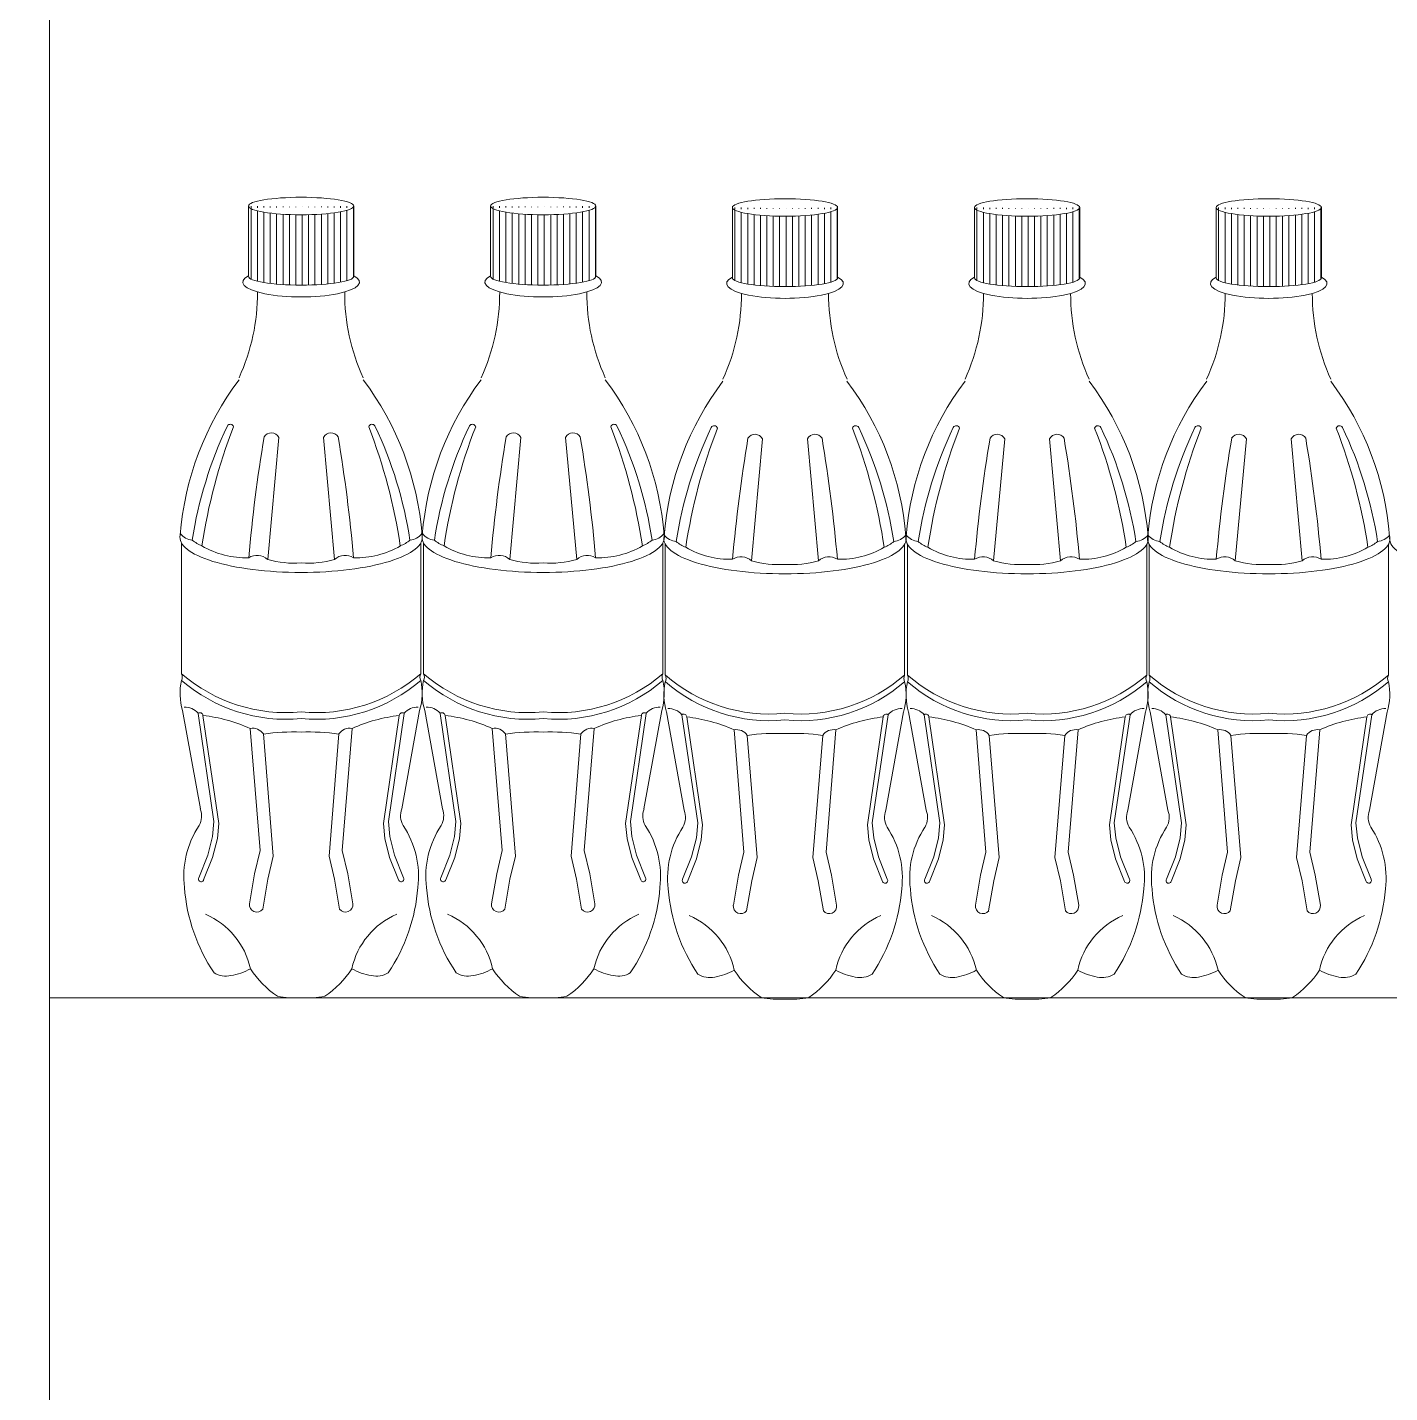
# Model space of a CAD drawing. Header units: millimetres. Extents: x 1287 to 21021, y -1522 to 4173.
# Drawn here: x 9291.79 to 9318.85, y 3339.14 to 3366.25 of the extents above; entities that cross this region are included whole.
import ezdxf

# ---------------------------------------------------------------- set-up
doc = ezdxf.new("R2010")
doc.units = ezdxf.units.MM

# ---------------------------------------------------------------- blocks, each defined once
blk = doc.blocks.new('şişe dolabı')
at = {"lineweight": 9}
h = blk.add_hatch(dxfattribs=at)
h.set_pattern_fill('LINE', scale=0.04, angle=90, style=0)
h.set_pattern_definition([(90, (9713.4335, 3607.14596), (-0.127, 8e-18), [])])
edge = h.paths.add_edge_path()
edge.add_ellipse((9741.594, 3658.485), major_axis=(1.045, 0), ratio=0.166366, start_angle=180, end_angle=360, ccw=False)
edge.add_line((9740.549, 3658.448), (9740.549, 3657.088))
edge.add_ellipse((9741.594, 3657.088), major_axis=(1.045, 0), ratio=0.166366, start_angle=180, end_angle=360)
edge.add_line((9742.64, 3657.088), (9742.64, 3658.448))
h = blk.add_hatch(dxfattribs=at)
h.set_pattern_fill('LINE', scale=0.04, angle=90, style=0)
h.set_pattern_definition([(90, (9718.24174, 3607.14596), (-0.127, 8e-18), [])])
edge = h.paths.add_edge_path()
edge.add_ellipse((9746.403, 3658.485), major_axis=(1.045, 0), ratio=0.166366, start_angle=180, end_angle=360, ccw=False)
edge.add_line((9745.357, 3658.448), (9745.357, 3657.088))
edge.add_ellipse((9746.403, 3657.088), major_axis=(1.045, 0), ratio=0.166366, start_angle=180, end_angle=360)
edge.add_line((9747.448, 3657.088), (9747.448, 3658.448))
h = blk.add_hatch(dxfattribs=at)
h.set_pattern_fill('LINE', scale=0.04, angle=90, style=0)
h.set_pattern_definition([(90, (9723.04375, 3607.11777), (-0.127, 8e-18), [])])
edge = h.paths.add_edge_path()
edge.add_ellipse((9751.205, 3658.457), major_axis=(1.045, 0), ratio=0.166366, start_angle=180, end_angle=360, ccw=False)
edge.add_line((9750.159, 3658.42), (9750.159, 3657.059))
edge.add_ellipse((9751.205, 3657.059), major_axis=(1.045, 0), ratio=0.166366, start_angle=180, end_angle=360)
edge.add_line((9752.25, 3657.059), (9752.25, 3658.42))
h = blk.add_hatch(dxfattribs=at)
h.set_pattern_fill('LINE', scale=0.04, angle=90, style=0)
h.set_pattern_definition([(90, (9727.85199, 3607.11777), (-0.127, 8e-18), [])])
edge = h.paths.add_edge_path()
edge.add_ellipse((9756.013, 3658.457), major_axis=(1.045, 0), ratio=0.166366, start_angle=180, end_angle=360, ccw=False)
edge.add_line((9754.967, 3658.42), (9754.967, 3657.059))
edge.add_ellipse((9756.013, 3657.059), major_axis=(1.045, 0), ratio=0.166366, start_angle=180, end_angle=360)
edge.add_line((9757.058, 3657.059), (9757.058, 3658.42))
h = blk.add_hatch(dxfattribs=at)
h.set_pattern_fill('LINE', scale=0.04, angle=90, style=0)
h.set_pattern_definition([(90, (9732.65173, 3607.11777), (-0.127, 8e-18), [])])
edge = h.paths.add_edge_path()
edge.add_ellipse((9760.813, 3658.457), major_axis=(1.045, 0), ratio=0.166366, start_angle=180, end_angle=360, ccw=False)
edge.add_line((9759.767, 3658.42), (9759.767, 3657.059))
edge.add_ellipse((9760.813, 3657.059), major_axis=(1.045, 0), ratio=0.166366, start_angle=180, end_angle=360)
edge.add_line((9761.858, 3657.059), (9761.858, 3658.42))
at = {"color": 7, "lineweight": 9}
for p, q in [((9740.549, 3658.485), (9740.549, 3657.088)), ((9742.64, 3658.485), (9742.64, 3657.088)), ((9745.357, 3658.485), (9745.357, 3657.088)), ((9747.448, 3658.485), (9747.448, 3657.088)), ((9750.159, 3658.457), (9750.159, 3657.059)), ((9752.25, 3658.457), (9752.25, 3657.059)), ((9754.967, 3658.457), (9754.967, 3657.059)), ((9757.058, 3658.457), (9757.058, 3657.059)), ((9759.767, 3658.457), (9759.767, 3657.059)), ((9761.858, 3658.457), (9761.858, 3657.059)), ((9741.15, 3653.891), (9740.93, 3651.47)), ((9742.038, 3653.891), (9742.259, 3651.47)), ((9745.958, 3653.891), (9745.738, 3651.47)), ((9746.847, 3653.891), (9747.067, 3651.47)), ((9750.76, 3653.863), (9750.54, 3651.442)), ((9751.649, 3653.863), (9751.869, 3651.442)), ((9755.569, 3653.863), (9755.348, 3651.442)), ((9756.457, 3653.863), (9756.678, 3651.442)), ((9760.368, 3653.863), (9760.148, 3651.442)), ((9761.257, 3653.863), (9761.477, 3651.442)), ((9739.218, 3651.797), (9739.218, 3649.2)), ((9743.97, 3651.797), (9743.97, 3649.2)), ((9744.026, 3651.797), (9744.026, 3649.2)), ((9748.779, 3651.797), (9748.779, 3649.2)), ((9748.828, 3651.769), (9748.828, 3649.172)), ((9753.581, 3651.769), (9753.581, 3649.172)), ((9753.637, 3651.769), (9753.637, 3649.172)), ((9758.389, 3651.769), (9758.389, 3649.172)), ((9758.436, 3651.769), (9758.436, 3649.172)), ((9763.189, 3651.769), (9763.189, 3649.172)), ((9739.241, 3648.468), (9739.593, 3646.517)), ((9739.548, 3648.413), (9739.861, 3646.268)), ((9739.645, 3648.371), (9739.958, 3646.225)), ((9743.544, 3648.371), (9743.231, 3646.225)), ((9743.64, 3648.413), (9743.327, 3646.268)), ((9743.948, 3648.468), (9743.596, 3646.517)), ((9744.049, 3648.468), (9744.401, 3646.517)), ((9744.357, 3648.413), (9744.67, 3646.268)), ((9744.453, 3648.371), (9744.766, 3646.225)), ((9748.352, 3648.371), (9748.039, 3646.225)), ((9748.449, 3648.413), (9748.135, 3646.268)), ((9748.756, 3648.468), (9748.404, 3646.517)), ((9748.851, 3648.44), (9749.203, 3646.489)), ((9749.159, 3648.385), (9749.472, 3646.24)), ((9749.255, 3648.342), (9749.568, 3646.197)), ((9753.154, 3648.342), (9752.841, 3646.197)), ((9753.251, 3648.385), (9752.937, 3646.24)), ((9753.558, 3648.44), (9753.206, 3646.489)), ((9753.659, 3648.44), (9754.011, 3646.489)), ((9753.967, 3648.385), (9754.28, 3646.24)), ((9754.063, 3648.342), (9754.376, 3646.197)), ((9757.962, 3648.342), (9757.649, 3646.197)), ((9758.059, 3648.385), (9757.746, 3646.24)), ((9758.366, 3648.44), (9758.015, 3646.489)), ((9758.459, 3648.44), (9758.811, 3646.489)), ((9758.767, 3648.385), (9759.08, 3646.24)), ((9758.863, 3648.342), (9759.176, 3646.197)), ((9762.762, 3648.342), (9762.449, 3646.197)), ((9762.859, 3648.385), (9762.545, 3646.24)), ((9763.166, 3648.44), (9762.814, 3646.489)), ((9740.582, 3648.114), (9740.778, 3645.687)), ((9740.845, 3648.003), (9741.041, 3645.576)), ((9742.344, 3648.003), (9742.148, 3645.576)), ((9742.607, 3648.114), (9742.411, 3645.687)), ((9745.39, 3648.114), (9745.586, 3645.687)), ((9745.653, 3648.003), (9745.849, 3645.576)), ((9747.152, 3648.003), (9746.956, 3645.576)), ((9747.415, 3648.114), (9747.219, 3645.687)), ((9750.192, 3648.086), (9750.388, 3645.659)), ((9750.455, 3647.975), (9750.651, 3645.548)), ((9751.954, 3647.975), (9751.758, 3645.548)), ((9752.217, 3648.086), (9752.021, 3645.659)), ((9755, 3648.086), (9755.197, 3645.659)), ((9755.263, 3647.975), (9755.459, 3645.548)), ((9756.763, 3647.975), (9756.566, 3645.548)), ((9757.025, 3648.086), (9756.829, 3645.659)), ((9759.8, 3648.086), (9759.996, 3645.659)), ((9760.063, 3647.975), (9760.259, 3645.548)), ((9761.562, 3647.975), (9761.366, 3645.548)), ((9761.825, 3648.086), (9761.629, 3645.659)), ((9739.861, 3646.268), (9739.833, 3645.971)), ((9739.958, 3646.225), (9739.93, 3645.928)), ((9743.231, 3646.225), (9743.259, 3645.928)), ((9743.327, 3646.268), (9743.355, 3645.971)), ((9744.67, 3646.268), (9744.642, 3645.971)), ((9744.766, 3646.225), (9744.738, 3645.928)), ((9748.039, 3646.225), (9748.067, 3645.928)), ((9748.135, 3646.268), (9748.163, 3645.971)), ((9749.472, 3646.24), (9749.444, 3645.943)), ((9749.568, 3646.197), (9749.54, 3645.9)), ((9752.841, 3646.197), (9752.869, 3645.9)), ((9752.937, 3646.24), (9752.966, 3645.943)), ((9754.28, 3646.24), (9754.252, 3645.943)), ((9754.376, 3646.197), (9754.348, 3645.9)), ((9757.649, 3646.197), (9757.677, 3645.9)), ((9757.746, 3646.24), (9757.774, 3645.943)), ((9759.08, 3646.24), (9759.052, 3645.943)), ((9759.176, 3646.197), (9759.148, 3645.9)), ((9762.449, 3646.197), (9762.477, 3645.9)), ((9762.545, 3646.24), (9762.573, 3645.943)), ((9739.833, 3645.971), (9739.74, 3645.594)), ((9739.93, 3645.928), (9739.837, 3645.551)), ((9743.259, 3645.928), (9743.352, 3645.551)), ((9743.355, 3645.971), (9743.449, 3645.594)), ((9744.642, 3645.971), (9744.548, 3645.594)), ((9744.738, 3645.928), (9744.645, 3645.551)), ((9748.067, 3645.928), (9748.16, 3645.551)), ((9748.163, 3645.971), (9748.257, 3645.594)), ((9749.444, 3645.943), (9749.35, 3645.565)), ((9749.54, 3645.9), (9749.447, 3645.523)), ((9752.869, 3645.9), (9752.962, 3645.523)), ((9752.966, 3645.943), (9753.059, 3645.565)), ((9754.252, 3645.943), (9754.159, 3645.565)), ((9754.348, 3645.9), (9754.255, 3645.523)), ((9757.677, 3645.9), (9757.771, 3645.523)), ((9757.774, 3645.943), (9757.867, 3645.565)), ((9759.052, 3645.943), (9758.958, 3645.565)), ((9759.148, 3645.9), (9759.055, 3645.523)), ((9762.477, 3645.9), (9762.57, 3645.523)), ((9762.573, 3645.943), (9762.667, 3645.565)), ((9739.74, 3645.594), (9739.562, 3645.148)), ((9739.837, 3645.551), (9739.658, 3645.106)), ((9740.778, 3645.687), (9740.67, 3645.229)), ((9741.041, 3645.576), (9740.933, 3645.118)), ((9742.148, 3645.576), (9742.256, 3645.118)), ((9742.411, 3645.687), (9742.519, 3645.229)), ((9743.352, 3645.551), (9743.53, 3645.106)), ((9743.449, 3645.594), (9743.627, 3645.148)), ((9744.548, 3645.594), (9744.37, 3645.148)), ((9744.645, 3645.551), (9744.467, 3645.106)), ((9745.586, 3645.687), (9745.478, 3645.229)), ((9745.849, 3645.576), (9745.741, 3645.118)), ((9746.956, 3645.576), (9747.064, 3645.118)), ((9747.219, 3645.687), (9747.327, 3645.229)), ((9748.16, 3645.551), (9748.339, 3645.106)), ((9748.257, 3645.594), (9748.435, 3645.148)), ((9749.35, 3645.565), (9749.172, 3645.12)), ((9749.447, 3645.523), (9749.269, 3645.077)), ((9750.388, 3645.659), (9750.28, 3645.201)), ((9750.651, 3645.548), (9750.543, 3645.09)), ((9751.758, 3645.548), (9751.866, 3645.09)), ((9752.021, 3645.659), (9752.129, 3645.201)), ((9752.962, 3645.523), (9753.141, 3645.077)), ((9753.059, 3645.565), (9753.237, 3645.12)), ((9754.159, 3645.565), (9753.98, 3645.12)), ((9754.255, 3645.523), (9754.077, 3645.077)), ((9755.197, 3645.659), (9755.088, 3645.201)), ((9755.459, 3645.548), (9755.351, 3645.09)), ((9756.566, 3645.548), (9756.674, 3645.09)), ((9756.829, 3645.659), (9756.937, 3645.201)), ((9757.771, 3645.523), (9757.949, 3645.077)), ((9757.867, 3645.565), (9758.045, 3645.12)), ((9758.958, 3645.565), (9758.78, 3645.12)), ((9759.055, 3645.523), (9758.877, 3645.077)), ((9759.996, 3645.659), (9759.888, 3645.201)), ((9760.259, 3645.548), (9760.151, 3645.09)), ((9761.366, 3645.548), (9761.474, 3645.09)), ((9761.629, 3645.659), (9761.737, 3645.201)), ((9762.57, 3645.523), (9762.749, 3645.077)), ((9762.667, 3645.565), (9762.845, 3645.12)), ((9740.67, 3645.229), (9740.569, 3644.633)), ((9740.933, 3645.118), (9740.832, 3644.522)), ((9742.256, 3645.118), (9742.357, 3644.522)), ((9742.519, 3645.229), (9742.62, 3644.633)), ((9745.478, 3645.229), (9745.377, 3644.633)), ((9745.741, 3645.118), (9745.64, 3644.522)), ((9747.064, 3645.118), (9747.165, 3644.522)), ((9747.327, 3645.229), (9747.428, 3644.633)), ((9750.28, 3645.201), (9750.179, 3644.605)), ((9750.543, 3645.09), (9750.442, 3644.494)), ((9751.866, 3645.09), (9751.967, 3644.494)), ((9752.129, 3645.201), (9752.23, 3644.605)), ((9755.088, 3645.201), (9754.987, 3644.605)), ((9755.351, 3645.09), (9755.25, 3644.494)), ((9756.674, 3645.09), (9756.775, 3644.494)), ((9756.937, 3645.201), (9757.038, 3644.605)), ((9759.888, 3645.201), (9759.787, 3644.605)), ((9760.151, 3645.09), (9760.05, 3644.494)), ((9761.474, 3645.09), (9761.575, 3644.494)), ((9761.737, 3645.201), (9761.838, 3644.605))]:
    blk.add_line(p, q, dxfattribs=at)
at = {"lineweight": 9}
blk.add_line((9736.594, 3642.766), (9819.594, 3642.766), dxfattribs=at)
for points in [[(9736.594, 3780.766), (9819.594, 3780.766), (9819.594, 3575.766), (9736.594, 3575.766)], [(9736.594, 3642.766), (9819.594, 3642.766), (9819.594, 3584.266), (9736.594, 3584.266)]]:
    blk.add_lwpolyline(points, close=True, dxfattribs=at)
at = {"color": 7, "lineweight": 9}
for centre, radius, start, end in [((9736.655, 3656.768), 4.074, 335.47, 0.1502), ((9746.533, 3656.768), 4.074, 179.8498, 204.53), ((9741.464, 3656.768), 4.074, 335.47, 0.1502), ((9751.342, 3656.768), 4.074, 179.8498, 204.53), ((9746.266, 3656.74), 4.074, 335.47, 0.1502), ((9756.144, 3656.74), 4.074, 179.8498, 204.53), ((9751.074, 3656.74), 4.074, 335.47, 0.1502), ((9760.952, 3656.74), 4.074, 179.8498, 204.53), ((9755.873, 3656.74), 4.074, 335.47, 0.1502), ((9765.752, 3656.74), 4.074, 179.8498, 204.53), ((9745.034, 3651.499), 5.859, 142.8669, 175.5508), ((9738.155, 3651.499), 5.859, 4.4492, 37.1331), ((9749.842, 3651.499), 5.859, 142.8669, 175.5508), ((9742.963, 3651.499), 5.859, 4.4492, 37.1331), ((9754.644, 3651.47), 5.859, 142.8669, 175.5508), ((9747.765, 3651.47), 5.859, 4.4492, 37.1331), ((9759.452, 3651.47), 5.859, 142.8669, 175.5508), ((9752.574, 3651.47), 5.859, 4.4492, 37.1331), ((9764.252, 3651.47), 5.859, 142.8669, 175.5508), ((9757.373, 3651.47), 5.859, 4.4492, 37.1331), ((9747.49, 3650.614), 8.152, 154.5416, 171.264), ((9750.509, 3650.113), 11.005, 158.7389, 171.5101), ((9740.188, 3654.084), 0.0677, 17.1092, 149.9066), ((9741.001, 3653.812), 0.169, 27.8675, 147.731), ((9742.188, 3653.812), 0.169, 32.269, 152.1325), ((9743.001, 3654.084), 0.0677, 30.0934, 162.8908), ((9732.68, 3650.113), 11.005, 8.4899, 21.2611), ((9735.699, 3650.614), 8.152, 8.736, 25.4584), ((9752.298, 3650.614), 8.152, 154.5416, 171.264), ((9755.317, 3650.113), 11.005, 158.7389, 171.5101), ((9744.996, 3654.084), 0.0677, 17.1092, 149.9066), ((9745.809, 3653.812), 0.169, 27.8675, 147.731), ((9746.996, 3653.812), 0.169, 32.269, 152.1325), ((9747.809, 3654.084), 0.0677, 30.0934, 162.8908), ((9737.488, 3650.113), 11.005, 8.4899, 21.2611), ((9740.507, 3650.614), 8.152, 8.736, 25.4584), ((9757.1, 3650.585), 8.152, 154.5416, 171.264), ((9760.119, 3650.085), 11.005, 158.7389, 171.5101), ((9749.798, 3654.056), 0.0677, 17.1092, 149.9066), ((9750.611, 3653.784), 0.169, 27.8675, 147.731), ((9751.798, 3653.784), 0.169, 32.269, 152.1325), ((9752.611, 3654.056), 0.0677, 30.0934, 162.8908), ((9742.29, 3650.085), 11.005, 8.4899, 21.2611), ((9745.309, 3650.585), 8.152, 8.736, 25.4584), ((9761.908, 3650.585), 8.152, 154.5416, 171.264), ((9764.927, 3650.085), 11.005, 158.7389, 171.5101), ((9754.606, 3654.056), 0.0677, 17.1092, 149.9066), ((9755.42, 3653.784), 0.169, 27.8675, 147.731), ((9756.606, 3653.784), 0.169, 32.269, 152.1325), ((9757.419, 3654.056), 0.0677, 30.0934, 162.8908), ((9747.099, 3650.085), 11.005, 8.4899, 21.2611), ((9750.117, 3650.585), 8.152, 8.736, 25.4584), ((9766.708, 3650.585), 8.152, 154.5416, 171.264), ((9769.727, 3650.085), 11.005, 158.7389, 171.5101), ((9759.406, 3654.056), 0.0677, 17.1092, 149.9066), ((9760.219, 3653.784), 0.169, 27.8675, 147.731), ((9761.406, 3653.784), 0.169, 32.269, 152.1325), ((9762.219, 3654.056), 0.0677, 30.0934, 162.8908), ((9751.898, 3650.085), 11.005, 8.4899, 21.2611), ((9754.917, 3650.585), 8.152, 8.736, 25.4584), ((9771.459, 3648.783), 31.025, 170.5031, 174.9739), ((9711.73, 3648.783), 31.025, 5.0261, 9.4969), ((9776.267, 3648.783), 31.025, 170.5031, 174.9739), ((9716.538, 3648.783), 31.025, 5.0261, 9.4969), ((9781.069, 3648.755), 31.025, 170.5031, 174.9739), ((9721.34, 3648.755), 31.025, 5.0261, 9.4969), ((9785.877, 3648.755), 31.025, 170.5031, 174.9739), ((9726.148, 3648.755), 31.025, 5.0261, 9.4969), ((9790.677, 3648.755), 31.025, 170.5031, 174.9739), ((9730.948, 3648.755), 31.025, 5.0261, 9.4969), ((9739.461, 3652.189), 0.338, 217.8637, 265.0175), ((9739.904, 3652.429), 0.746, 230.7215, 247.9232), ((9743.284, 3652.429), 0.746, 292.0768, 309.2785), ((9743.727, 3652.189), 0.338, 274.9825, 322.1363), ((9744.27, 3652.189), 0.338, 217.8637, 265.0175), ((9744.713, 3652.429), 0.746, 230.7215, 247.9232), ((9748.092, 3652.429), 0.746, 292.0768, 309.2785), ((9748.535, 3652.189), 0.338, 274.9825, 322.1363), ((9749.072, 3652.161), 0.338, 217.8637, 265.0175), ((9749.515, 3652.401), 0.746, 230.7215, 247.9232), ((9752.894, 3652.401), 0.746, 292.0768, 309.2785), ((9753.337, 3652.161), 0.338, 274.9825, 322.1363), ((9753.88, 3652.161), 0.338, 217.8637, 265.0175), ((9754.323, 3652.401), 0.746, 230.7215, 247.9232), ((9757.703, 3652.401), 0.746, 292.0768, 309.2785), ((9758.146, 3652.161), 0.338, 274.9825, 322.1363), ((9758.68, 3652.161), 0.338, 217.8637, 265.0175), ((9759.123, 3652.401), 0.746, 230.7215, 247.9232), ((9762.502, 3652.401), 0.746, 292.0768, 309.2785), ((9762.945, 3652.161), 0.338, 274.9825, 322.1363), ((9740.503, 3653.245), 1.745, 239.7561, 271.6313), ((9740.72, 3651.233), 0.316, 48.6304, 122.0332), ((9742.468, 3651.233), 0.316, 57.9668, 131.3696), ((9742.686, 3653.245), 1.745, 268.3687, 300.2439), ((9745.311, 3653.245), 1.745, 239.7561, 271.6313), ((9745.529, 3651.233), 0.316, 48.6304, 122.0332), ((9747.276, 3651.233), 0.316, 57.9668, 131.3696), ((9747.494, 3653.245), 1.745, 268.3687, 300.2439), ((9750.113, 3653.217), 1.745, 239.7561, 271.6313), ((9750.331, 3651.205), 0.316, 48.6304, 122.0332), ((9752.078, 3651.205), 0.316, 57.9668, 131.3696), ((9752.296, 3653.217), 1.745, 268.3687, 300.2439), ((9754.921, 3653.217), 1.745, 239.7561, 271.6313), ((9755.139, 3651.205), 0.316, 48.6304, 122.0332), ((9756.887, 3651.205), 0.316, 57.9668, 131.3696), ((9757.104, 3653.217), 1.745, 268.3687, 300.2439), ((9759.721, 3653.217), 1.745, 239.7561, 271.6313), ((9759.939, 3651.205), 0.316, 48.6304, 122.0332), ((9761.686, 3651.205), 0.316, 57.9668, 131.3696), ((9761.904, 3653.217), 1.745, 268.3687, 300.2439), ((9741.457, 3653.256), 1.862, 253.557, 274.2423), ((9741.732, 3653.256), 1.862, 265.7577, 286.443), ((9746.265, 3653.256), 1.862, 253.557, 274.2423), ((9746.54, 3653.256), 1.862, 265.7577, 286.443), ((9751.067, 3653.228), 1.862, 253.557, 274.2423), ((9751.342, 3653.228), 1.862, 265.7577, 286.443), ((9755.875, 3653.228), 1.862, 253.557, 274.2423), ((9756.151, 3653.228), 1.862, 265.7577, 286.443), ((9760.675, 3653.228), 1.862, 253.557, 274.2423), ((9760.95, 3653.228), 1.862, 265.7577, 286.443), ((9740.382, 3648.812), 1.192, 167.5535, 196.747), ((9741.292, 3651.594), 3.167, 229.0989, 275.4821), ((9739.089, 3649.134), 0.145, 333.0533, 26.9467), ((9741.292, 3651.462), 3.167, 229.0989, 275.4821), ((9741.897, 3651.594), 3.167, 264.5179, 310.9011), ((9741.897, 3651.462), 3.167, 264.5179, 310.9011), ((9742.807, 3648.812), 1.192, 343.253, 12.4465), ((9744.1, 3649.134), 0.145, 153.0533, 206.9467), ((9745.19, 3648.812), 1.192, 167.5535, 196.747), ((9746.1, 3651.594), 3.167, 229.0989, 275.4821), ((9743.897, 3649.134), 0.145, 333.0533, 26.9467), ((9746.1, 3651.462), 3.167, 229.0989, 275.4821), ((9746.705, 3651.594), 3.167, 264.5179, 310.9011), ((9746.705, 3651.462), 3.167, 264.5179, 310.9011), ((9747.615, 3648.812), 1.192, 343.253, 12.4465), ((9748.908, 3649.134), 0.145, 153.0533, 206.9467), ((9749.992, 3648.783), 1.192, 167.5535, 196.747), ((9750.902, 3651.566), 3.167, 229.0989, 275.4821), ((9748.699, 3649.106), 0.145, 333.0533, 26.9467), ((9750.902, 3651.434), 3.167, 229.0989, 275.4821), ((9751.507, 3651.566), 3.167, 264.5179, 310.9011), ((9751.507, 3651.434), 3.167, 264.5179, 310.9011), ((9752.417, 3648.783), 1.192, 343.253, 12.4465), ((9753.71, 3649.106), 0.145, 153.0533, 206.9467), ((9754.801, 3648.783), 1.192, 167.5535, 196.747), ((9755.71, 3651.566), 3.167, 229.0989, 275.4821), ((9753.507, 3649.106), 0.145, 333.0533, 26.9467), ((9755.71, 3651.434), 3.167, 229.0989, 275.4821), ((9756.315, 3651.566), 3.167, 264.5179, 310.9011), ((9756.315, 3651.434), 3.167, 264.5179, 310.9011), ((9757.225, 3648.783), 1.192, 343.253, 12.4465), ((9758.518, 3649.106), 0.145, 153.0533, 206.9467), ((9759.6, 3648.783), 1.192, 167.5535, 196.747), ((9760.51, 3651.566), 3.167, 229.0989, 275.4821), ((9758.307, 3649.106), 0.145, 333.0533, 26.9467), ((9760.51, 3651.434), 3.167, 229.0989, 275.4821), ((9761.115, 3651.566), 3.167, 264.5179, 310.9011), ((9761.115, 3651.434), 3.167, 264.5179, 310.9011), ((9762.025, 3648.783), 1.192, 343.253, 12.4465), ((9763.318, 3649.106), 0.145, 153.0533, 206.9467), ((9739.277, 3648.179), 0.359, 40.8817, 91.164), ((9743.912, 3648.179), 0.359, 88.836, 139.1183), ((9744.085, 3648.179), 0.359, 40.8817, 91.164), ((9748.72, 3648.179), 0.359, 88.836, 139.1183), ((9748.887, 3648.15), 0.359, 40.8817, 91.164), ((9753.522, 3648.15), 0.359, 88.836, 139.1183), ((9753.696, 3648.15), 0.359, 40.8817, 91.164), ((9758.33, 3648.15), 0.359, 88.836, 139.1183), ((9758.495, 3648.15), 0.359, 40.8817, 91.164), ((9763.13, 3648.15), 0.359, 88.836, 139.1183), ((9739.585, 3648.366), 0.0599, 4.3476, 127.8576), ((9739.281, 3645.209), 3.182, 65.8855, 83.4441), ((9743.907, 3645.209), 3.182, 96.5559, 114.1145), ((9743.604, 3648.366), 0.0599, 52.1424, 175.6524), ((9744.393, 3648.366), 0.0599, 4.3476, 127.8576), ((9744.09, 3645.209), 3.182, 65.8855, 83.4441), ((9748.715, 3645.209), 3.182, 96.5559, 114.1145), ((9748.412, 3648.366), 0.0599, 52.1424, 175.6524), ((9749.195, 3648.338), 0.0599, 4.3476, 127.8576), ((9748.892, 3645.181), 3.182, 65.8855, 83.4441), ((9753.517, 3645.181), 3.182, 96.5559, 114.1145), ((9753.214, 3648.338), 0.0599, 52.1424, 175.6524), ((9754.004, 3648.338), 0.0599, 4.3476, 127.8576), ((9753.7, 3645.181), 3.182, 65.8855, 83.4441), ((9758.326, 3645.181), 3.182, 96.5559, 114.1145), ((9758.022, 3648.338), 0.0599, 52.1424, 175.6524), ((9758.803, 3648.338), 0.0599, 4.3476, 127.8576), ((9758.5, 3645.181), 3.182, 65.8855, 83.4441), ((9763.125, 3645.181), 3.182, 96.5559, 114.1145), ((9762.822, 3648.338), 0.0599, 52.1424, 175.6524), ((9740.631, 3647.863), 0.256, 33.2178, 101.0314), ((9741.433, 3643.895), 4.149, 87.7779, 98.1583), ((9741.755, 3643.895), 4.149, 81.8417, 92.2221), ((9742.558, 3647.863), 0.256, 78.9686, 146.7822), ((9745.439, 3647.863), 0.256, 33.2178, 101.0314), ((9746.242, 3643.895), 4.149, 87.7779, 98.1583), ((9746.563, 3643.895), 4.149, 81.8417, 92.2221), ((9747.366, 3647.863), 0.256, 78.9686, 146.7822), ((9750.241, 3647.834), 0.256, 33.2178, 101.0314), ((9751.044, 3643.867), 4.149, 87.7779, 98.1583), ((9751.365, 3643.867), 4.149, 81.8417, 92.2221), ((9752.168, 3647.834), 0.256, 78.9686, 146.7822), ((9755.049, 3647.834), 0.256, 33.2178, 101.0314), ((9755.852, 3643.867), 4.149, 87.7779, 98.1583), ((9756.174, 3643.867), 4.149, 81.8417, 92.2221), ((9756.977, 3647.834), 0.256, 78.9686, 146.7822), ((9759.849, 3647.834), 0.256, 33.2178, 101.0314), ((9760.652, 3643.867), 4.149, 87.7779, 98.1583), ((9760.973, 3643.867), 4.149, 81.8417, 92.2221), ((9761.776, 3647.834), 0.256, 78.9686, 146.7822), ((9739.229, 3646.377), 0.389, 330.2047, 21.0695), ((9743.959, 3646.377), 0.389, 158.9305, 209.7953), ((9744.037, 3646.377), 0.389, 330.2047, 21.0695), ((9748.768, 3646.377), 0.389, 158.9305, 209.7953), ((9748.839, 3646.349), 0.389, 330.2047, 21.0695), ((9753.57, 3646.349), 0.389, 158.9305, 209.7953), ((9753.648, 3646.349), 0.389, 330.2047, 21.0695), ((9758.378, 3646.349), 0.389, 158.9305, 209.7953), ((9758.447, 3646.349), 0.389, 330.2047, 21.0695), ((9763.178, 3646.349), 0.389, 158.9305, 209.7953), ((9741.08, 3645.177), 1.817, 146.353, 187.0356), ((9742.109, 3645.177), 1.817, 352.9644, 33.647), ((9745.888, 3645.177), 1.817, 146.353, 187.0356), ((9746.917, 3645.177), 1.817, 352.9644, 33.647), ((9750.69, 3645.149), 1.817, 146.353, 187.0356), ((9751.719, 3645.149), 1.817, 352.9644, 33.647), ((9755.498, 3645.149), 1.817, 146.353, 187.0356), ((9756.528, 3645.149), 1.817, 352.9644, 33.647), ((9760.298, 3645.149), 1.817, 146.353, 187.0356), ((9761.327, 3645.149), 1.817, 352.9644, 33.647), ((9739.608, 3645.121), 0.0531, 149.6058, 342.5995), ((9743.581, 3645.121), 0.0531, 197.4005, 30.3942), ((9744.416, 3645.121), 0.0531, 149.6058, 342.5995), ((9748.389, 3645.121), 0.0531, 197.4005, 30.3942), ((9749.218, 3645.093), 0.0531, 149.6058, 342.5995), ((9753.191, 3645.093), 0.0531, 197.4005, 30.3942), ((9754.026, 3645.093), 0.0531, 149.6058, 342.5995), ((9758, 3645.093), 0.0531, 197.4005, 30.3942), ((9758.826, 3645.093), 0.0531, 149.6058, 342.5995), ((9762.799, 3645.093), 0.0531, 197.4005, 30.3942), ((9742.785, 3645.226), 3.519, 184.4312, 213.9131), ((9740.404, 3645.226), 3.519, 326.0869, 355.5688), ((9747.593, 3645.226), 3.519, 184.4312, 213.9131), ((9745.212, 3645.226), 3.519, 326.0869, 355.5688), ((9752.395, 3645.198), 3.519, 184.4312, 213.9131), ((9750.014, 3645.198), 3.519, 326.0869, 355.5688), ((9757.203, 3645.198), 3.519, 184.4312, 213.9131), ((9754.822, 3645.198), 3.519, 326.0869, 355.5688), ((9762.003, 3645.198), 3.519, 184.4312, 213.9131), ((9759.622, 3645.198), 3.519, 326.0869, 355.5688), ((9740.715, 3644.613), 0.148, 172.0326, 322.2167), ((9742.474, 3644.613), 0.148, 217.7833, 7.9674), ((9745.523, 3644.613), 0.148, 172.0326, 322.2167), ((9747.282, 3644.613), 0.148, 217.7833, 7.9674), ((9750.325, 3644.584), 0.148, 172.0326, 322.2167), ((9752.084, 3644.584), 0.148, 217.7833, 7.9674), ((9755.134, 3644.584), 0.148, 172.0326, 322.2167), ((9756.892, 3644.584), 0.148, 217.7833, 7.9674), ((9759.933, 3644.584), 0.148, 172.0326, 322.2167), ((9761.692, 3644.584), 0.148, 217.7833, 7.9674), ((9739.094, 3643.02), 1.527, 12.2077, 66.8778), ((9744.094, 3643.02), 1.527, 113.1222, 167.7923), ((9743.903, 3643.02), 1.527, 12.2077, 66.8778), ((9748.903, 3643.02), 1.527, 113.1222, 167.7923), ((9748.705, 3642.992), 1.527, 12.2077, 66.8778), ((9753.705, 3642.992), 1.527, 113.1222, 167.7923), ((9753.513, 3642.992), 1.527, 12.2077, 66.8778), ((9758.513, 3642.992), 1.527, 113.1222, 167.7923), ((9758.313, 3642.992), 1.527, 12.2077, 66.8778), ((9763.313, 3642.992), 1.527, 113.1222, 167.7923), ((9739.999, 3644.387), 1.198, 279.6278, 299.3435), ((9742.224, 3644.418), 1.959, 213.2722, 235.8121), ((9740.964, 3644.418), 1.959, 304.1879, 326.7278), ((9743.189, 3644.387), 1.198, 240.6565, 260.3722), ((9744.808, 3644.387), 1.198, 279.6278, 299.3435), ((9747.033, 3644.418), 1.959, 213.2722, 235.8121), ((9745.773, 3644.418), 1.959, 304.1879, 326.7278), ((9747.998, 3644.387), 1.198, 240.6565, 260.3722), ((9740.102, 3643.646), 0.451, 238.244, 282.5613), ((9743.087, 3643.646), 0.451, 257.4387, 301.756), ((9744.91, 3643.646), 0.451, 238.244, 282.5613), ((9747.895, 3643.646), 0.451, 257.4387, 301.756), ((9749.712, 3643.618), 0.451, 238.244, 282.5613), ((9749.61, 3644.359), 1.198, 279.6278, 299.3435), ((9751.835, 3644.389), 1.959, 213.2722, 235.8121), ((9750.575, 3644.389), 1.959, 304.1879, 326.7278), ((9752.8, 3644.359), 1.198, 240.6565, 260.3722), ((9752.697, 3643.618), 0.451, 257.4387, 301.756), ((9754.52, 3643.618), 0.451, 238.244, 282.5613), ((9754.418, 3644.359), 1.198, 279.6278, 299.3435), ((9756.643, 3644.389), 1.959, 213.2722, 235.8121), ((9755.383, 3644.389), 1.959, 304.1879, 326.7278), ((9757.608, 3644.359), 1.198, 240.6565, 260.3722), ((9757.505, 3643.618), 0.451, 257.4387, 301.756), ((9759.32, 3643.618), 0.451, 238.244, 282.5613), ((9759.218, 3644.359), 1.198, 279.6278, 299.3435), ((9761.443, 3644.389), 1.959, 213.2722, 235.8121), ((9760.183, 3644.389), 1.959, 304.1879, 326.7278), ((9762.408, 3644.359), 1.198, 240.6565, 260.3722), ((9762.305, 3643.618), 0.451, 257.4387, 301.756), ((9741.492, 3644.766), 2.003, 259.4054, 272.9298), ((9741.697, 3644.766), 2.003, 267.0702, 280.5946), ((9746.3, 3644.766), 2.003, 259.4054, 272.9298), ((9746.505, 3644.766), 2.003, 267.0702, 280.5946), ((9751.102, 3644.738), 2.003, 259.4054, 272.9298), ((9751.307, 3644.738), 2.003, 267.0702, 280.5946), ((9755.91, 3644.738), 2.003, 259.4054, 272.9298), ((9756.115, 3644.738), 2.003, 267.0702, 280.5946), ((9760.71, 3644.738), 2.003, 259.4054, 272.9298), ((9760.915, 3644.738), 2.003, 267.0702, 280.5946)]:
    blk.add_arc(centre, radius, start, end, dxfattribs=at)
for centre in [(9741.594, 3658.485), (9746.403, 3658.485), (9751.205, 3658.457), (9756.013, 3658.457), (9760.813, 3658.457)]:
    blk.add_ellipse(centre, major_axis=(1.045, 0), ratio=0.166366, dxfattribs=at)
at = {"color": 7, "lineweight": 9, "extrusion": (0, 0, -1)}
for centre, major_axis, ratio, start_param, end_param in [((9741.594, 3656.975), (-1.159, 0), 0.254188, 2.694786, 6.729992), ((9746.403, 3656.975), (-1.159, 0), 0.254188, 2.694786, 6.729992), ((9751.205, 3656.947), (-1.159, 0), 0.254188, 2.694786, 6.729992), ((9756.013, 3656.947), (-1.159, 0), 0.254188, 2.694786, 6.729992), ((9760.813, 3656.947), (-1.159, 0), 0.254188, 2.694786, 6.729992), ((9741.594, 3651.908), (-2.407, 0), 0.289681, 3.077687, 4.712389), ((9746.403, 3651.908), (-2.407, 0), 0.289681, 3.077687, 4.712389), ((9751.205, 3651.88), (-2.407, 0), 0.289681, 3.077687, 4.712389), ((9756.013, 3651.88), (-2.407, 0), 0.289681, 3.077687, 4.712389), ((9760.813, 3651.88), (-2.407, 0), 0.289681, 3.077687, 4.712389)]:
    blk.add_ellipse(centre, major_axis=major_axis, ratio=ratio, start_param=start_param, end_param=end_param, dxfattribs=at)
at = {"color": 7, "lineweight": 9}
for centre, major_axis, ratio, start_param, end_param in [((9741.594, 3657.088), (1.045, 0), 0.166366, 3.141593, 6.283185), ((9746.403, 3657.088), (1.045, 0), 0.166366, 3.141593, 6.283185), ((9751.205, 3657.059), (1.045, 0), 0.166366, 3.141593, 6.283185), ((9756.013, 3657.059), (1.045, 0), 0.166366, 3.141593, 6.283185), ((9760.813, 3657.059), (1.045, 0), 0.166366, 3.141593, 6.283185), ((9741.594, 3651.908), (2.407, 0), 0.289681, 3.077687, 4.712389), ((9746.403, 3651.908), (2.407, 0), 0.289681, 3.077687, 4.712389), ((9751.205, 3651.88), (2.407, 0), 0.289681, 3.077687, 4.712389), ((9756.013, 3651.88), (2.407, 0), 0.289681, 3.077687, 4.712389), ((9760.813, 3651.88), (2.407, 0), 0.289681, 3.077687, 4.712389), ((9765.621, 3651.88), (2.407, 0), 0.289681, 3.077687, 4.712389)]:
    blk.add_ellipse(centre, major_axis=major_axis, ratio=ratio, start_param=start_param, end_param=end_param, dxfattribs=at)

msp = doc.modelspace()

# ---------------------------------------------------------------- hatches: boundary and pattern name
h = msp.add_hatch(color=256)
h.dxf.hatch_style = 1
h.paths.add_polyline_path([(10598.775, 584.53), (10598.775, 4059.675), (5942.638, 4059.675), (5942.638, 584.53)])
h.paths.add_polyline_path([(5962.638, 604.53), (5962.638, 4039.675), (10578.775, 4039.675), (10578.775, 604.53)], flags=16)
h.paths.add_polyline_path([(6519.893, 778.27), (6520.667, 3865.935), (6536.057, 3865.935), (6535.283, 778.27)], flags=0)
h.paths.add_polyline_path([(6015.638, 1487.424), (6015.635, 1502.885), (6468.358, 1502.885), (6468.358, 1487.495)], flags=0)
h.paths.add_polyline_path([(6080.278, 1558.408), (6080.278, 1881.292), (6183.601, 1881.292), (6183.601, 1558.408)], flags=0)
h.paths.add_polyline_path([(6071.667, 1891.8), (6037.227, 1891.8), (6054.447, 1921.935)], flags=0)
h.paths.add_polyline_path([(6015.635, 1969.703), (6015.638, 1985.164), (6468.358, 1985.093), (6468.358, 1969.703)], flags=0)
h.paths.add_polyline_path([(6015.521, 2302.178), (6015.523, 2317.639), (6468.243, 2317.568), (6468.243, 2302.178)], flags=0)
h.paths.add_polyline_path([(6015.556, 2537.898), (6015.558, 2553.359), (6468.278, 2553.288), (6468.278, 2537.898)], flags=0)
h.paths.add_polyline_path([(6015.591, 2763.088), (6015.594, 2778.549), (6468.313, 2778.478), (6468.313, 2763.088)], flags=0)
h.paths.add_polyline_path([(6015.635, 2988.278), (6015.638, 3003.739), (6468.358, 3003.668), (6468.358, 2988.278)], flags=0)
h.paths.add_polyline_path([(6015.635, 3269.753), (6015.638, 3285.214), (6468.358, 3285.143), (6468.358, 3269.753)], flags=0)
h.paths.add_polyline_path([(6015.635, 3569.858), (6015.638, 3585.319), (6468.358, 3585.248), (6468.358, 3569.858)], flags=0)
h.paths.add_polyline_path([(6011.198, 802.859), (6502.295, 802.859), (6502.295, 1366.204), (6011.198, 1366.204)], flags=8)
h.paths.add_polyline_path([(6032.866, 1386.231), (6154.175, 1386.231), (6154.175, 1444.648), (6032.866, 1444.648)], flags=8)
h.paths.add_polyline_path([(6083.249, 2022.59), (6419.744, 2022.59), (6419.744, 2188.638), (6083.249, 2188.638)], flags=8)
h.paths.add_polyline_path([(6032.989, 3510.142), (6274.583, 3510.142), (6274.583, 3568.56), (6032.989, 3568.56)], flags=8)
h.paths.add_polyline_path([(6192.211, 1890.769), (6318.904, 1890.769), (6318.904, 1916.599), (6192.211, 1916.599)], flags=8)
h.paths.add_polyline_path([(6096.728, 1889.902), (6173.401, 1889.902), (6173.401, 1915.733), (6096.728, 1915.733)], flags=8)
h.paths.add_polyline_path([(6219.686, 3657.173), (6505.428, 3657.173), (6505.428, 3704.638), (6219.686, 3704.638)], flags=8)

# ---------------------------------------------------------------- block references
msp.add_blockref('şişe dolabı', (-444.361, -295.787))

doc.saveas('drawing.dxf')
